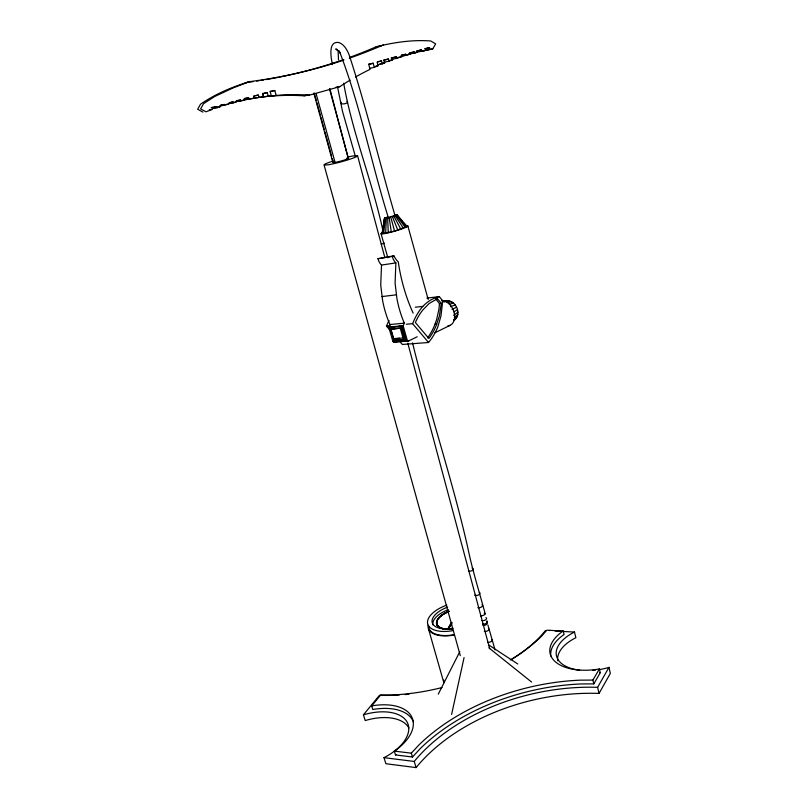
<?xml version="1.0" encoding="UTF-8"?>
<svg xmlns="http://www.w3.org/2000/svg" width="808" height="808" viewBox="0 0 808 808"><rect width="100%" height="100%" fill="white"/><g stroke="black" fill="none" stroke-linecap="round" stroke-linejoin="round"><path stroke-width="1.21" d="M338.098 50.793L338.501 59.873M385.679 233.239L386.315 218.15L396.95 214.736L406.879 226.331L394.556 231.108L382.447 233.583L384.487 218.271L387.587 216.908M453.813 320.493C463.176 314.494 455.045 297.627 444.491 301.293M437.471 298.687L429.139 303.505L422.786 310.009A61.731 42.602 86.7 0 0 415.797 321.534L415.373 322.523L428.846 338.471L429.442 337.704A65.044 46.682 82.9 0 0 436.057 325.957L439.401 315.968L441.299 303.394L437.471 298.687L435.653 298.899L439.481 303.586L438.936 309.232L436.633 319.544L434.239 326.119A64.933 46.672 82.9 0 1 427.624 337.845M383.689 233.532L385.325 218.311L386.315 218.15M408.444 341.037L394.041 342.158L392.91 341.552L388.749 327.068L389.951 324.533A81.82 56.6 83.3 0 1 382.568 300.354L380.73 285.022L381.517 265.064A11.524 8.282 81 0 1 377.962 258.701L392.294 256.449A11.676 8.292 81.2 0 0 395.87 262.913L395.092 283.123L396.94 298.657A82.881 56.6 83.5 0 0 404.343 323.17L403.142 325.735L407.313 340.421L408.444 341.037L417.201 336.774M382.447 233.583L384.487 218.271M384.699 218.069L382.033 233.371M451.611 714.454L464.075 657.56M406.363 324.24L412.595 323.654L414.1 320.15A66.084 45.571 86.8 0 1 421.604 307.808C426.149 302.404 432.351 298.172 439.31 296.637L442.39 300.435L442.35 304.262L440.986 315.928L437.734 327.21A69.761 50.096 82.8 0 1 430.674 339.784L428.553 342.491L402.364 344.461L399.97 341.713M389.618 329.775L386.436 326.099L387.941 322.675A64.559 45.561 86.7 0 1 389.032 320.473M438.259 694.153L459.823 651.652M447.915 628.887L451.47 622.332M408.899 727.988A43.248 24.159 -20.2 0 0 365.216 720.564L363.418 714.838A43.319 23.988 -20.1 0 1 407.454 722.746A43.319 23.988 -20.1 0 1 383.992 757.662L385.881 763.722L416.09 767.6A170.276 111.312 -13 0 1 599.051 693.426L610.343 673.377L608.949 667.388A41.531 22.079 -10.9 0 1 599.092 669.66M383.992 757.662L414.231 761.449A170.639 110.565 -13 0 1 597.607 687.335L608.949 667.388M416.726 50.904L421.342 49.904L421.655 51.207L432.745 48.904L435.643 43.885L430.836 40.986C412.464 39.572 393.9 42.39 376.084 46.814A762.712 596.769 62.7 0 1 349.601 57.408M413.423 721.898A49.227 27.26 -20.1 0 0 373.599 709.353L372.791 709.535L371.68 705.95L372.488 705.758A49.288 27.139 -20.1 0 1 411.737 716.868A49.288 27.139 -20.1 0 1 395.092 750.662L394.344 751.117L395.516 754.925L412.484 757.015L420.049 748.794A177.518 115.11 -13 0 1 581.245 683.942L593.819 683.891L600.263 672.69L599.374 668.923L598.526 669.115A47.238 24.977 -11 0 1 553.995 660.51A47.238 24.977 -11 0 1 562.6 631.381L563.216 631.018L564.085 634.563L563.469 634.926A47.187 25.099 -10.9 0 0 550.814 656.045M447.955 629.008L450.975 623.776M593.819 683.891L592.91 680.084L599.374 668.923M448.188 628.937L452.258 622.675M448.218 629.048L451.672 624.059M371.68 705.95L380.659 695.011L391.607 695.001A132.31 63.63 -16.2 0 0 442.037 687.558M363.418 714.838L379.497 695.284A127.108 61.469 -16.2 0 0 399.162 695.042M394.344 751.117L411.322 753.167L418.908 744.976A177.75 114.625 -13.1 0 1 580.326 680.154L592.91 680.084M453.672 319.958L457.247 316.534M454.399 317.524L457.863 314.474M347.692 157.045A17.412 1.525 -15.3 0 1 352.975 155.964L357.591 155.833L356.914 156.429A17.412 1.525 -15.3 0 1 344.572 160.873A17.412 1.525 -15.3 0 1 328.371 164.781L324.372 165.135L324.816 164.206A17.412 1.525 -15.3 0 1 333.037 161.065M348.329 158.519L329.916 88.85M453.652 315.403L457.964 312.12M454.692 319.281L456.166 318.18M454.015 311.817L457.55 309.636M395.516 754.925L396.263 754.48M394.658 216.12L395.092 215.837C379.507 162.479 366.539 108.333 349.349 55.459C347.339 50.328 344.592 44.824 339.178 42.592C327.644 40.37 331.058 57.984 332.431 64.579M434.744 332.866L450.207 325.281M405.626 339.451L402.01 326.139L390.193 327.28L393.951 340.38L405.626 339.451L401.869 326.21L390.193 327.28M394.041 342.158L399.687 341.38M393.637 339.047L404.172 337.764L401.384 327.957L390.85 329.31L401.384 327.957M393.951 340.38L405.778 339.38M452.015 309.373L456.641 307.212M369.609 68.306L374.256 67.407L378.023 65.7L377.114 62.155L381.527 60.933L382.285 63.883L377.488 64.842M336.673 49.894L337.491 49.54M382.285 63.883L384.679 62.862L384.012 60.246L388.416 59.024L388.971 61.206L384.073 62.196M392.294 256.449L393.88 255.803A20.119 14.191 81 0 0 398.294 261.903L398.667 264.458A131.128 86.345 82.5 0 0 413.12 313.11M377.942 258.712L393.88 255.803M388.971 61.206L392.577 59.812L392.122 57.994L396.516 56.782L396.9 58.307L391.516 59.428M343.824 60.115A789.275 613.989 62.8 0 1 249.349 81.669C232.209 86.89 215.332 94.001 200.525 104.192L197.657 109.272L202.939 112.1M249.349 81.669L233.007 87.961L214.635 96.536L203.566 103.687L200.626 108.898L206.04 111.797L212.514 109.343L212.07 107.878L216.746 106.585L217.089 107.727L220.039 106.737L219.746 105.747L224.412 104.454L224.644 105.262L228.765 104.05L228.543 103.313L233.199 102.02L233.411 102.757L236.047 102.081L235.815 101.303L240.451 100.01L240.723 100.909L244.319 100.131L243.996 99.031L248.622 97.748L249.026 99.121L254.247 98.192L253.702 96.344L258.318 95.061L258.994 97.404L254.641 98.061L253.975 95.768M396.9 58.307L401.647 56.701L401.334 55.449L405.717 54.237L405.99 55.358L400.475 56.53M450.369 306.656L455.298 304.99M211.11 107.646L213.393 107.01L213.726 108.131L220.039 106.737M392.627 216.847L393.435 216.584M405.99 55.358L410.09 54.156L409.828 53.096L414.191 51.884L414.454 52.975L417.261 52.237L416.989 51.106L421.342 49.904M350.147 80.103A255.237 237.613 -64.5 0 0 339.784 86.658L309.525 95.112L304 95.809A234.34 228.704 -41.7 0 0 278.477 95.647L271.417 96.112L270.195 91.779L274.781 90.506L276.185 95.425L283.396 94.94A239.865 233.603 -42.2 0 1 309.525 95.112M447.794 300.93L443.703 301.738M224.412 104.454L220.867 104.939L221.109 105.727L225.119 104.535M262.691 93.354L263.711 96.859L271.367 95.869L268.286 96.182L267.246 92.587L262.651 93.859L263.489 96.778L259.025 97.435M374.256 67.407L373.185 63.246L368.761 64.468L370.034 69.387L369.418 69.67A255.237 237.613 -64.5 0 0 355.429 77.033M432.745 48.904L429.977 49.45L429.543 47.632L425.2 48.834L425.564 50.328L421.655 51.207M304 95.809L307.434 94.91M233.199 102.02L229.452 102.566L229.664 103.273L236.047 102.081M408.636 54.085L417.261 52.237M414.555 52.702L417.393 52.066M449.369 304.151L453.621 303.151M599.415 672.892L600.263 672.69M424.816 48.662L429.543 47.632M236.532 100.596L236.794 101.475L244.319 100.131M409.666 52.863L414.191 51.884M401.293 55.176L405.717 54.237M413.575 52.924L429.977 49.45M391.143 57.924L396.516 56.782M408.798 54.176L414.454 52.975M402.263 55.813L410.09 54.156M383.527 60.055L388.416 59.024M377.932 61.681L381.527 60.933M398.374 57.388L401.647 56.701M368.519 64.206L373.185 63.246M390.072 217.534L388.83 217.766M389.395 60.469L392.577 59.812M379.841 63.832L384.679 62.862M375.669 66.155L378.023 65.7M248.622 97.748L244.511 98.394L244.905 99.737L254.247 98.192M270.044 91.324L274.781 90.506M263.832 93.162L267.246 92.587M395.082 214.877L396.95 214.736M376.084 46.814L381.012 45.995M256.146 95.415L258.318 95.061M447.127 302.556L451.723 301.808M381.517 265.064L395.88 262.893M237.512 100.455L240.451 100.01M263.711 96.859L268.286 96.182M244.905 99.737L249.026 99.121M271.417 96.112L276.185 95.425M236.794 101.475L240.723 100.909M336.047 87.193L339.774 86.658M254.641 98.061L263.489 96.778M229.664 103.273L233.411 102.757M335.067 162.408L316.13 93.748M226.331 104.373L228.765 104.05M221.109 105.727L224.644 105.262M214.504 106.868L216.746 106.585M443.552 301.808L449.733 301.051M381.942 296.576L396.314 294.829M213.726 108.131L217.089 107.727M426.836 298.071L439.31 296.637M209.262 109.706L211.423 109.464M439.481 303.586L441.299 303.394M415.332 307.202L422.806 306.394M389.951 324.533L404.343 323.17M386.436 326.099L390.173 325.755M388.749 327.068L403.142 325.735M434.957 324.311L436.774 324.149M394.708 338.532L399.445 338.148M392.91 341.552L407.313 340.421M403.283 341.097L409.292 340.623M384.699 218.352L385.325 218.311M563.216 631.018L546.865 630.2L541.107 636.603A132.31 63.63 -16.2 0 1 510.222 659.974M555.126 631.078L574.508 632.048L575.872 637.704A41.45 22.25 -10.9 0 0 557.732 660.722M477.881 607.666L479.255 607.717A2.909 1.424 -14.6 0 0 481.942 606.656L482.528 605.828A3.05 1.495 -14.6 0 0 481.982 604.818M481.891 620.544L483.265 620.625A2.909 1.525 -14 0 0 485.951 619.564L486.527 618.696A3.03 1.586 -14 0 0 485.962 617.605M337.401 49.52L335.694 48.985L339.532 51.571L338.885 51.015L340.32 53.156L339.905 52.51C360.368 106.01 371.286 163.014 388.365 217.726M482.689 625.059L484.103 625.301A2.899 1.929 -10.8 0 0 486.78 624.22L487.315 623.21A3.02 2.01 -10.8 0 0 486.679 621.796M406.879 226.331L403.98 223.271M488.577 644.855L517.766 663.974M488.921 647.895L531.593 682.053M412.595 323.654L428.553 342.491M396.718 214.655L402.364 221.362M396.748 214.938L406.515 226.765M396.142 215.241L405.323 227.412M395.163 215.635L403.384 228.23M393.88 216.089L400.819 229.159M392.365 216.574L397.809 230.139M485.174 613.787C479.245 591.628 472.387 570.216 467.781 547.693C452.177 478.69 429.3 411.636 412.545 342.895M355.409 156.449L342.562 111.605L337.562 87.022M414.231 761.449L416.09 767.6M411.322 753.167L412.484 757.015M232.007 101.858L232.229 102.616M390.345 327.21L394.092 340.309M400.314 328.462L403.111 338.279M428.472 628.836L443.844 682.74M381.043 233.653L387.85 257.732M494.708 648.662L487.901 625.028M324.018 164.822L460.277 655.611M407.878 226.048L428.2 299.516M314.251 93.051L316.251 100.323M316.918 102.747L320.251 114.877M320.917 117.301L324.261 129.421M324.927 131.845L331.593 156.096M332.26 158.519L333.26 162.156A8.181 0.717 -15.3 0 0 338.471 161.681A8.181 0.717 -15.3 0 0 348.359 158.499L329.472 88.718M313.858 93.213L332.896 162.448M390.749 217.059L394.556 231.108M357.591 155.833L384.659 256.843M407.818 343.238L489.678 648.673M343.683 83.194C352.349 132.936 371.811 179.931 382.608 229.179M597.607 687.335L599.051 693.426M389.133 217.493L391.304 231.977M387.618 217.867L388.274 232.714M346.551 158.267A8.181 0.717 -15.3 0 1 348.682 158.216M545.43 630.594A127.108 61.469 -16.2 0 1 516.615 656.237M515.605 656.914A127.108 61.469 -16.2 0 1 511.464 659.58M408.868 694.213A127.108 61.469 -16.2 0 1 405.202 694.577M595.345 670.175A41.531 22.079 -10.9 0 1 592.84 670.418M579.7 670.216A41.531 22.079 -10.9 0 1 556.278 654.813A41.531 22.079 -10.9 0 1 574.508 632.048M384.255 243.097A3.283 1.03 -12.9 0 1 381.204 244.046M479.376 592.395A2.969 1.606 -13.4 0 1 478.811 594.789A2.969 1.606 -13.4 0 1 474.72 595.143M484.204 613.343A2.949 1 -17.1 0 1 484.477 614.736A2.949 1 -17.1 0 1 480.477 615.908M486.911 620.776A2.949 2.161 -8.4 0 1 486.093 623.402A2.949 2.161 -8.4 0 1 482.528 623.736M488.426 628.654A2.939 1.353 -15.4 0 1 488.082 630.553A2.939 1.353 -15.4 0 1 484.325 631.422M491.789 639.673A2.929 1.222 -16.2 0 1 491.405 641.431A2.929 1.222 -16.2 0 1 487.668 642.35M494.88 649.582A2.919 1.273 -16.1 0 1 495.051 649.885M444.784 628.967A18.756 9.1 -15.6 0 1 436.896 621.635A18.756 9.1 -15.6 0 1 449.056 611.464M452.601 628.735A18.756 9.1 -15.6 0 1 449.066 629.058M447.945 629.068A18.756 9.1 -15.6 0 1 436.714 622.483A18.756 9.1 -15.6 0 1 449.026 611.353M444.612 628.988A18.998 9.211 -15.6 0 1 436.633 621.554A18.998 9.211 -15.6 0 1 448.955 611.262M444.642 629.099A18.998 9.211 -15.6 0 1 436.663 621.665A18.998 9.211 -15.6 0 1 448.985 611.373M346.986 101.303A3.404 1.353 -10 0 1 346.501 103.121A3.404 1.353 -10 0 1 342.188 103.858A3.404 1.353 -10 0 1 341.198 102.293M549.44 630.583A4.787 3.545 36.3 0 1 550.228 630.371M443.733 682.063A27.684 14.796 -15.6 0 1 443.744 680.073M453.682 635.118A28.159 13.696 -15.6 0 1 428.129 625.24M452.874 628.22A22.877 11.049 -15.5 0 1 432.199 622.564A22.877 11.049 -15.5 0 1 447.642 607.121M432.866 624.867A22.866 11.09 -15.6 0 1 448.339 609.656M453.722 634.785A27.533 13.393 -15.6 0 1 428.644 626.341M452.591 630.695A27.573 13.312 -15.5 0 1 427.664 623.766A27.573 13.312 -15.5 0 1 446.763 605.111M472.094 568.064A3 1.606 -8.3 0 1 472.569 570.297A3 1.606 -8.3 0 1 468.387 570.983M441.713 300.424A13.403 9.383 64.9 0 1 454.177 312.787A13.403 9.383 64.9 0 1 447.834 325.937M405.949 225.917A13.948 1.313 -15.9 0 1 403.212 228.432A13.948 1.313 -15.9 0 1 385.891 233.34A13.948 1.313 -15.9 0 1 382.851 232.462M383.335 44.925A789.275 613.989 62.8 0 1 349.268 58.257M343.743 59.509A762.712 596.769 62.7 0 1 279.416 77.103M278.285 77.326A762.712 596.769 62.7 0 1 265.842 79.618M263.56 80.002A762.712 596.769 62.7 0 1 261.277 80.376M258.994 80.739A762.712 596.769 62.7 0 1 256.702 81.093M253.268 81.608A762.712 596.769 62.7 0 1 245.198 82.709M450.248 629.109A18.756 9.1 -15.6 0 0 452.642 628.846A18.998 9.211 -15.6 0 1 450.157 629.129"/></g></svg>
